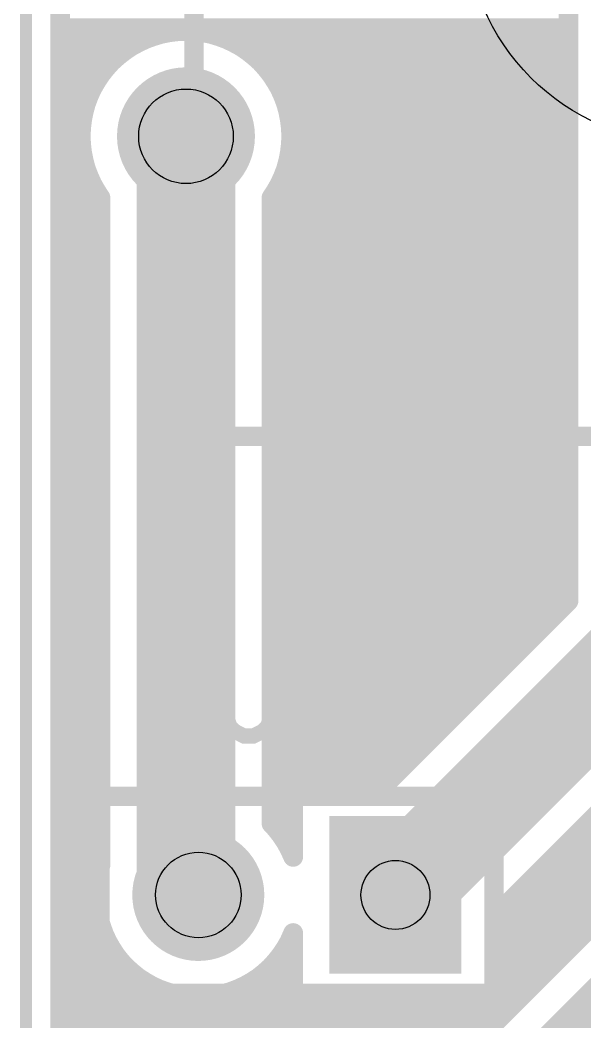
# Model space of a CAD drawing. Extents: x 0 to 2.03, y 0 to 1.72.
# Drawn here: x -0.003 to 0.284, y 0.467 to 0.975 of the extents above; entities that cross this region are included whole.
import ezdxf

# ---------------------------------------------------------------- set-up
doc = ezdxf.new("R2010")
doc.units = 0
for name, color, linetype in [('Board_Outline', 17, 'CONTINUOUS'), ('Drill_Top', 9, 'CONTINUOUS'), ('Top', 5, 'CONTINUOUS'), ('Top_Silk', 2, 'CONTINUOUS')]:
    doc.layers.add(name, color=color, linetype=linetype)

msp = doc.modelspace()

# ---------------------------------------------------------------- linework, layer by layer
at = {"layer": 'Board_Outline', "linetype": 'CONTINUOUS', "const_width": 0.006}
msp.add_lwpolyline([(0.6312, 0.5874), (2.0248, 0.5874), (2.0248, 0), (0, 0), (0, 1.7186), (0.6312, 1.7186), (0.6312, 0.5874)], dxfattribs=at)
at = {"layer": 'Drill_Top'}
for centre, radius in [((0.0812, 0.9162), 0.024), ((0.0875, 0.5312), 0.0217), ((0.1875, 0.5312), 0.0175)]:
    msp.add_circle(centre, radius, dxfattribs=at)
at = {"layer": 'Top', "linetype": 'CONTINUOUS'}
for points, const_width in [([(0.0174, 1.7012), (0.0174, 0.0175)], 0.01), ([(0.2753, 0.6804), (0.2753, 1.4383)], 0.01), ([(0.0184, 0.971), (0.2743, 0.971)], 0.01), ([(0.0608, 0.9656), (0.0647, 0.967)], 0.01), ([(0.0647, 0.967), (0.0687, 0.9682)], 0.01), ([(0.0687, 0.9682), (0.0728, 0.969)], 0.01), ([(0.0728, 0.969), (0.077, 0.9695)], 0.01), ([(0.077, 0.9695), (0.0812, 0.9696)], 0.01), ([(0.0812, 0.9696), (0.0854, 0.9695)], 0.01), ([(0.0854, 0.9695), (0.0896, 0.969)], 0.01), ([(0.0896, 0.969), (0.0937, 0.9682)], 0.01), ([(0.0937, 0.9682), (0.0977, 0.967)], 0.01), ([(0.0977, 0.967), (0.1016, 0.9656)], 0.01), ([(0.0184, 0.9611), (0.0512, 0.9611)], 0.01), ([(0.0498, 0.9594), (0.0533, 0.9618)], 0.01), ([(0.0533, 0.9618), (0.057, 0.9638)], 0.01), ([(0.057, 0.9638), (0.0608, 0.9656)], 0.01), ([(0.1016, 0.9656), (0.1054, 0.9638)], 0.01), ([(0.1054, 0.9638), (0.1091, 0.9618)], 0.01), ([(0.1091, 0.9618), (0.1126, 0.9594)], 0.01), ([(0.1112, 0.9611), (0.2743, 0.9611)], 0.01), ([(0.0434, 0.954), (0.0465, 0.9568)], 0.01), ([(0.0465, 0.9568), (0.0498, 0.9594)], 0.01), ([(0.1126, 0.9594), (0.1159, 0.9568)], 0.01), ([(0.1159, 0.9568), (0.119, 0.954)], 0.01), ([(0.0184, 0.9512), (0.0399, 0.9512)], 0.01), ([(0.038, 0.9476), (0.0406, 0.9509)], 0.01), ([(0.0406, 0.9509), (0.0434, 0.954)], 0.01), ([(0.119, 0.954), (0.1218, 0.9509)], 0.01), ([(0.1218, 0.9509), (0.1244, 0.9476)], 0.01), ([(0.1226, 0.9512), (0.2743, 0.9512)], 0.01), ([(0.0357, 0.9441), (0.038, 0.9476)], 0.01), ([(0.1244, 0.9476), (0.1267, 0.9441)], 0.01), ([(0.0184, 0.9413), (0.0331, 0.9413)], 0.01), ([(0.0336, 0.9405), (0.0357, 0.9441)], 0.01), ([(0.1267, 0.9441), (0.1288, 0.9405)], 0.01), ([(0.1293, 0.9413), (0.2743, 0.9413)], 0.01), ([(0.0304, 0.9327), (0.0319, 0.9367)], 0.01), ([(0.0319, 0.9367), (0.0336, 0.9405)], 0.01), ([(0.0812, 0.5312), (0.0812, 0.9162)], 0.05), ([(0.1288, 0.9405), (0.1305, 0.9367)], 0.01), ([(0.1305, 0.9367), (0.132, 0.9327)], 0.01), ([(0.0184, 0.9315), (0.029, 0.9315)], 0.01), ([(0.0293, 0.9287), (0.0304, 0.9327)], 0.01), ([(0.132, 0.9327), (0.1331, 0.9287)], 0.01), ([(0.1334, 0.9315), (0.2743, 0.9315)], 0.01), ([(0.0285, 0.9246), (0.0293, 0.9287)], 0.01), ([(0.1331, 0.9287), (0.1339, 0.9246)], 0.01), ([(0.0184, 0.9216), (0.0271, 0.9216)], 0.01), ([(0.0278, 0.9162), (0.028, 0.9204)], 0.01), ([(0.028, 0.9204), (0.0285, 0.9246)], 0.01), ([(0.1339, 0.9246), (0.1344, 0.9204)], 0.01), ([(0.1344, 0.9204), (0.1346, 0.9162)], 0.01), ([(0.1353, 0.9216), (0.2743, 0.9216)], 0.01), ([(0.028, 0.912), (0.0278, 0.9162)], 0.01), ([(0.1346, 0.9162), (0.1344, 0.912)], 0.01), ([(0.0184, 0.9117), (0.027, 0.9117)], 0.01), ([(0.0285, 0.9079), (0.028, 0.912)], 0.01), ([(0.1344, 0.912), (0.1339, 0.9079)], 0.01), ([(0.1354, 0.9117), (0.2743, 0.9117)], 0.01), ([(0.0293, 0.9038), (0.0285, 0.9079)], 0.01), ([(0.1339, 0.9079), (0.1331, 0.9038)], 0.01), ([(0.0184, 0.9019), (0.0288, 0.9019)], 0.01), ([(0.0304, 0.8997), (0.0293, 0.9038)], 0.01), ([(0.1331, 0.9038), (0.132, 0.8997)], 0.01), ([(0.1336, 0.9019), (0.2743, 0.9019)], 0.01), ([(0.0319, 0.8958), (0.0304, 0.8997)], 0.01), ([(0.0336, 0.892), (0.0319, 0.8958)], 0.01), ([(0.1305, 0.8958), (0.1288, 0.892)], 0.01), ([(0.132, 0.8997), (0.1305, 0.8958)], 0.01), ([(0.0184, 0.892), (0.0326, 0.892)], 0.01), ([(0.0357, 0.8883), (0.0336, 0.892)], 0.01), ([(0.1288, 0.892), (0.1267, 0.8883)], 0.01), ([(0.1298, 0.892), (0.2743, 0.892)], 0.01), ([(0.0378, 0.8851), (0.0357, 0.8883)], 0.01), ([(0.0378, 0.5462), (0.0378, 0.8851)], 0.01), ([(0.1267, 0.8883), (0.1246, 0.8851)], 0.01), ([(0.1246, 0.8851), (0.1246, 0.5674)], 0.01), ([(0.0184, 0.8821), (0.0368, 0.8821)], 0.01), ([(0.1256, 0.8821), (0.2743, 0.8821)], 0.01), ([(0.0184, 0.8723), (0.0368, 0.8723)], 0.01), ([(0.1256, 0.8723), (0.2743, 0.8723)], 0.01), ([(0.0184, 0.8624), (0.0368, 0.8624)], 0.01), ([(0.1256, 0.8624), (0.2743, 0.8624)], 0.01), ([(0.0184, 0.8525), (0.0368, 0.8525)], 0.01), ([(0.1256, 0.8525), (0.2743, 0.8525)], 0.01), ([(0.0184, 0.8427), (0.0368, 0.8427)], 0.01), ([(0.1256, 0.8427), (0.2743, 0.8427)], 0.01), ([(0.0184, 0.8328), (0.0368, 0.8328)], 0.01), ([(0.1256, 0.8328), (0.2743, 0.8328)], 0.01), ([(0.0184, 0.8229), (0.0368, 0.8229)], 0.01), ([(0.1256, 0.8229), (0.2743, 0.8229)], 0.01), ([(0.0184, 0.813), (0.0368, 0.813)], 0.01), ([(0.1256, 0.813), (0.2743, 0.813)], 0.01), ([(0.0184, 0.8032), (0.0368, 0.8032)], 0.01), ([(0.1256, 0.8032), (0.2743, 0.8032)], 0.01), ([(0.0184, 0.7933), (0.0368, 0.7933)], 0.01), ([(0.1256, 0.7933), (0.2743, 0.7933)], 0.01), ([(0.0184, 0.7834), (0.0368, 0.7834)], 0.01), ([(0.1256, 0.7834), (0.2743, 0.7834)], 0.01), ([(0.0184, 0.7736), (0.0368, 0.7736)], 0.01), ([(0.1256, 0.7736), (0.2743, 0.7736)], 0.01), ([(0.0184, 0.7637), (0.0368, 0.7637)], 0.01), ([(0.1256, 0.7637), (0.2743, 0.7637)], 0.01), ([(0.0184, 0.7538), (0.0368, 0.7538)], 0.01), ([(0.1256, 0.7538), (0.2743, 0.7538)], 0.01), ([(0.0184, 0.744), (0.0368, 0.744)], 0.01), ([(0.1256, 0.744), (0.2743, 0.744)], 0.01), ([(0.0184, 0.7341), (0.0368, 0.7341)], 0.01), ([(0.1256, 0.7341), (0.2743, 0.7341)], 0.01), ([(0.0184, 0.7242), (0.0368, 0.7242)], 0.01), ([(0.1256, 0.7242), (0.2743, 0.7242)], 0.01), ([(0.0184, 0.7144), (0.0368, 0.7144)], 0.01), ([(0.1256, 0.7144), (0.2743, 0.7144)], 0.01), ([(0.0184, 0.7045), (0.0368, 0.7045)], 0.01), ([(0.1256, 0.7045), (0.2743, 0.7045)], 0.01), ([(0.0184, 0.6946), (0.0368, 0.6946)], 0.01), ([(0.1256, 0.6946), (0.2743, 0.6946)], 0.01), ([(0.0184, 0.6848), (0.0368, 0.6848)], 0.01), ([(0.1256, 0.6848), (0.2743, 0.6848)], 0.01), ([(0.3187, 0.6624), (0.1875, 0.5312)], 0.05), ([(0.1845, 0.5896), (0.2753, 0.6804)], 0.01), ([(0.0184, 0.6749), (0.0368, 0.6749)], 0.01), ([(0.1256, 0.6749), (0.2688, 0.6749)], 0.01), ([(0.0184, 0.665), (0.0368, 0.665)], 0.01), ([(0.1256, 0.665), (0.2589, 0.665)], 0.01), ([(0.0184, 0.6551), (0.0368, 0.6551)], 0.01), ([(0.1256, 0.6551), (0.2491, 0.6551)], 0.01), ([(0.0184, 0.6453), (0.0368, 0.6453)], 0.01), ([(0.1256, 0.6453), (0.2392, 0.6453)], 0.01), ([(0.0184, 0.6354), (0.0368, 0.6354)], 0.01), ([(0.1256, 0.6354), (0.2293, 0.6354)], 0.01), ([(0.3491, 0.6315), (0.2394, 0.5217)], 0.01), ([(0.0184, 0.6255), (0.0368, 0.6255)], 0.01), ([(0.1256, 0.6255), (0.2195, 0.6255)], 0.01), ([(0.0184, 0.6157), (0.0368, 0.6157)], 0.01), ([(0.1256, 0.6157), (0.2096, 0.6157)], 0.01), ([(0.0184, 0.6058), (0.0368, 0.6058)], 0.01), ([(0.1256, 0.6058), (0.1997, 0.6058)], 0.01), ([(0.0184, 0.5959), (0.0368, 0.5959)], 0.01), ([(0.1256, 0.5959), (0.1899, 0.5959)], 0.01), ([(0.0184, 0.5861), (0.0368, 0.5861)], 0.01), ([(0.1256, 0.5861), (0.1346, 0.5861)], 0.01), ([(0.1356, 0.5505), (0.1356, 0.5896)], 0.01), ([(0.1356, 0.5896), (0.1845, 0.5896)], 0.01), ([(0.0184, 0.5762), (0.0368, 0.5762)], 0.01), ([(0.1256, 0.5762), (0.1346, 0.5762)], 0.01), ([(0.0184, 0.5663), (0.0368, 0.5663)], 0.01), ([(0.1246, 0.5674), (0.1269, 0.5649)], 0.01), ([(0.1266, 0.5663), (0.1346, 0.5663)], 0.01), ([(0.1269, 0.5649), (0.1294, 0.5617)], 0.01), ([(0.285, 0.5663), (0.3585, 0.5663)], 0.01), ([(0.1294, 0.5617), (0.1317, 0.5583)], 0.01), ([(0.0184, 0.5565), (0.0368, 0.5565)], 0.01), ([(0.1317, 0.5583), (0.1337, 0.5547)], 0.01), ([(0.1337, 0.5547), (0.1356, 0.5505)], 0.01), ([(0.2751, 0.5565), (0.3664, 0.5565)], 0.01), ([(0.0875, 0.5312), (0.0812, 0.5312)], 0.05), ([(0.0184, 0.5466), (0.0368, 0.5466)], 0.01), ([(0.037, 0.5433), (0.0378, 0.5462)], 0.01), ([(0.2652, 0.5466), (0.3781, 0.5466)], 0.01), ([(0.0358, 0.5353), (0.0363, 0.5393)], 0.01), ([(0.0363, 0.5393), (0.037, 0.5433)], 0.01), ([(0.0184, 0.5367), (0.0349, 0.5367)], 0.01), ([(0.0356, 0.5312), (0.0358, 0.5353)], 0.01), ([(0.2554, 0.5367), (0.3104, 0.5367)], 0.01), ([(0.0358, 0.5271), (0.0356, 0.5312)], 0.01), ([(0.2329, 0.4613), (0.3014, 0.5299)], 0.01), ([(0.0184, 0.5269), (0.0348, 0.5269)], 0.01), ([(0.0363, 0.5231), (0.0358, 0.5271)], 0.01), ([(0.2455, 0.5269), (0.2974, 0.5269)], 0.01), ([(0.037, 0.5191), (0.0363, 0.5231)], 0.01), ([(0.0382, 0.5152), (0.037, 0.5191)], 0.01), ([(0.2394, 0.5217), (0.2393, 0.4728)], 0.01), ([(0.0184, 0.517), (0.0366, 0.517)], 0.01), ([(0.0396, 0.5113), (0.0382, 0.5152)], 0.01), ([(0.2404, 0.517), (0.2875, 0.517)], 0.01), ([(0.325, 0.5062), (0.2562, 0.4375)], 0.03), ([(0.0413, 0.5076), (0.0396, 0.5113)], 0.01), ([(0.1356, 0.5119), (0.1337, 0.5076)], 0.01), ([(0.1356, 0.4728), (0.1356, 0.5119)], 0.01), ([(0.0184, 0.5071), (0.0405, 0.5071)], 0.01), ([(0.0433, 0.5041), (0.0413, 0.5076)], 0.01), ([(0.0455, 0.5007), (0.0433, 0.5041)], 0.01), ([(0.1317, 0.5041), (0.1294, 0.5007)], 0.01), ([(0.1337, 0.5076), (0.1317, 0.5041)], 0.01), ([(0.2404, 0.5071), (0.2777, 0.5071)], 0.01), ([(0.048, 0.4975), (0.0455, 0.5007)], 0.01), ([(0.1294, 0.5007), (0.1269, 0.4975)], 0.01), ([(0.0184, 0.4972), (0.0473, 0.4972)], 0.01), ([(0.0508, 0.4945), (0.048, 0.4975)], 0.01), ([(0.0538, 0.4918), (0.0508, 0.4945)], 0.01), ([(0.1242, 0.4945), (0.1212, 0.4918)], 0.01), ([(0.1269, 0.4975), (0.1242, 0.4945)], 0.01), ([(0.1277, 0.4972), (0.1346, 0.4972)], 0.01), ([(0.2404, 0.4972), (0.2678, 0.4972)], 0.01), ([(0.057, 0.4892), (0.0538, 0.4918)], 0.01), ([(0.0604, 0.487), (0.057, 0.4892)], 0.01), ([(0.118, 0.4892), (0.1146, 0.487)], 0.01), ([(0.1212, 0.4918), (0.118, 0.4892)], 0.01), ([(0.0184, 0.4874), (0.0587, 0.4874)], 0.01), ([(0.0639, 0.485), (0.0604, 0.487)], 0.01), ([(0.0676, 0.4833), (0.0639, 0.485)], 0.01), ([(0.0715, 0.4819), (0.0676, 0.4833)], 0.01), ([(0.1073, 0.4833), (0.1035, 0.4819)], 0.01), ([(0.111, 0.485), (0.1073, 0.4833)], 0.01), ([(0.1146, 0.487), (0.111, 0.485)], 0.01), ([(0.1162, 0.4874), (0.1346, 0.4874)], 0.01), ([(0.2404, 0.4874), (0.2579, 0.4874)], 0.01), ([(0.0754, 0.4808), (0.0715, 0.4819)], 0.01), ([(0.0794, 0.48), (0.0754, 0.4808)], 0.01), ([(0.0834, 0.4795), (0.0794, 0.48)], 0.01), ([(0.0875, 0.4793), (0.0834, 0.4795)], 0.01), ([(0.0915, 0.4795), (0.0875, 0.4793)], 0.01), ([(0.0956, 0.48), (0.0915, 0.4795)], 0.01), ([(0.0996, 0.4808), (0.0956, 0.48)], 0.01), ([(0.1035, 0.4819), (0.0996, 0.4808)], 0.01), ([(0.0184, 0.4775), (0.1346, 0.4775)], 0.01), ([(0.2404, 0.4775), (0.2481, 0.4775)], 0.01), ([(0.2393, 0.4728), (0.1356, 0.4728)], 0.01), ([(0.0184, 0.4676), (0.2382, 0.4676)], 0.01)]:
    msp.add_lwpolyline(points, dxfattribs=dict(at, const_width=const_width))
for points, const_width in [([(0.0622, 0.967, 1), (0.0672, 0.967, 1), (0.0622, 0.967, 1)], 0.005), ([(0.0622, 0.967, 1), (0.0672, 0.967, 1), (0.0622, 0.967, 1)], 0.005), ([(0.0662, 0.9682, 1), (0.0712, 0.9682, 1), (0.0662, 0.9682, 1)], 0.005), ([(0.0662, 0.9682, 1), (0.0712, 0.9682, 1), (0.0662, 0.9682, 1)], 0.005), ([(0.0703, 0.969, 1), (0.0753, 0.969, 1), (0.0703, 0.969, 1)], 0.005), ([(0.0703, 0.969, 1), (0.0753, 0.969, 1), (0.0703, 0.969, 1)], 0.005), ([(0.0745, 0.9695, 1), (0.0795, 0.9695, 1), (0.0745, 0.9695, 1)], 0.005), ([(0.0745, 0.9695, 1), (0.0795, 0.9695, 1), (0.0745, 0.9695, 1)], 0.005), ([(0.0787, 0.9696, 1), (0.0837, 0.9696, 1), (0.0787, 0.9696, 1)], 0.005), ([(0.0787, 0.9696, 1), (0.0837, 0.9696, 1), (0.0787, 0.9696, 1)], 0.005), ([(0.0829, 0.9695, 1), (0.0879, 0.9695, 1), (0.0829, 0.9695, 1)], 0.005), ([(0.0829, 0.9695, 1), (0.0879, 0.9695, 1), (0.0829, 0.9695, 1)], 0.005), ([(0.0871, 0.969, 1), (0.0921, 0.969, 1), (0.0871, 0.969, 1)], 0.005), ([(0.0871, 0.969, 1), (0.0921, 0.969, 1), (0.0871, 0.969, 1)], 0.005), ([(0.0912, 0.9682, 1), (0.0962, 0.9682, 1), (0.0912, 0.9682, 1)], 0.005), ([(0.0912, 0.9682, 1), (0.0962, 0.9682, 1), (0.0912, 0.9682, 1)], 0.005), ([(0.0952, 0.967, 1), (0.1002, 0.967, 1), (0.0952, 0.967, 1)], 0.005), ([(0.0952, 0.967, 1), (0.1002, 0.967, 1), (0.0952, 0.967, 1)], 0.005), ([(0.0508, 0.9618, 1), (0.0558, 0.9618, 1), (0.0508, 0.9618, 1)], 0.005), ([(0.0508, 0.9618, 1), (0.0558, 0.9618, 1), (0.0508, 0.9618, 1)], 0.005), ([(0.0545, 0.9638, 1), (0.0595, 0.9638, 1), (0.0545, 0.9638, 1)], 0.005), ([(0.0545, 0.9638, 1), (0.0595, 0.9638, 1), (0.0545, 0.9638, 1)], 0.005), ([(0.0583, 0.9656, 1), (0.0633, 0.9656, 1), (0.0583, 0.9656, 1)], 0.005), ([(0.0583, 0.9656, 1), (0.0633, 0.9656, 1), (0.0583, 0.9656, 1)], 0.005), ([(0.0991, 0.9656, 1), (0.1041, 0.9656, 1), (0.0991, 0.9656, 1)], 0.005), ([(0.0991, 0.9656, 1), (0.1041, 0.9656, 1), (0.0991, 0.9656, 1)], 0.005), ([(0.1029, 0.9638, 1), (0.1079, 0.9638, 1), (0.1029, 0.9638, 1)], 0.005), ([(0.1029, 0.9638, 1), (0.1079, 0.9638, 1), (0.1029, 0.9638, 1)], 0.005), ([(0.1066, 0.9618, 1), (0.1116, 0.9618, 1), (0.1066, 0.9618, 1)], 0.005), ([(0.1066, 0.9618, 1), (0.1116, 0.9618, 1), (0.1066, 0.9618, 1)], 0.005), ([(0.044, 0.9568, 1), (0.049, 0.9568, 1), (0.044, 0.9568, 1)], 0.005), ([(0.044, 0.9568, 1), (0.049, 0.9568, 1), (0.044, 0.9568, 1)], 0.005), ([(0.0473, 0.9594, 1), (0.0523, 0.9594, 1), (0.0473, 0.9594, 1)], 0.005), ([(0.0473, 0.9594, 1), (0.0523, 0.9594, 1), (0.0473, 0.9594, 1)], 0.005), ([(0.1101, 0.9594, 1), (0.1151, 0.9594, 1), (0.1101, 0.9594, 1)], 0.005), ([(0.1101, 0.9594, 1), (0.1151, 0.9594, 1), (0.1101, 0.9594, 1)], 0.005), ([(0.1134, 0.9568, 1), (0.1184, 0.9568, 1), (0.1134, 0.9568, 1)], 0.005), ([(0.1134, 0.9568, 1), (0.1184, 0.9568, 1), (0.1134, 0.9568, 1)], 0.005), ([(0.0381, 0.9509, 1), (0.0431, 0.9509, 1), (0.0381, 0.9509, 1)], 0.005), ([(0.0381, 0.9509, 1), (0.0431, 0.9509, 1), (0.0381, 0.9509, 1)], 0.005), ([(0.0409, 0.954, 1), (0.0459, 0.954, 1), (0.0409, 0.954, 1)], 0.005), ([(0.0409, 0.954, 1), (0.0459, 0.954, 1), (0.0409, 0.954, 1)], 0.005), ([(0.1165, 0.954, 1), (0.1215, 0.954, 1), (0.1165, 0.954, 1)], 0.005), ([(0.1165, 0.954, 1), (0.1215, 0.954, 1), (0.1165, 0.954, 1)], 0.005), ([(0.1193, 0.9509, 1), (0.1243, 0.9509, 1), (0.1193, 0.9509, 1)], 0.005), ([(0.1193, 0.9509, 1), (0.1243, 0.9509, 1), (0.1193, 0.9509, 1)], 0.005), ([(0.0355, 0.9476, 1), (0.0405, 0.9476, 1), (0.0355, 0.9476, 1)], 0.005), ([(0.0355, 0.9476, 1), (0.0405, 0.9476, 1), (0.0355, 0.9476, 1)], 0.005), ([(0.0987, 0.9162, 1), (0.0637, 0.9162, 1), (0.0987, 0.9162, 1)], 0.035), ([(0.1219, 0.9476, 1), (0.1269, 0.9476, 1), (0.1219, 0.9476, 1)], 0.005), ([(0.1219, 0.9476, 1), (0.1269, 0.9476, 1), (0.1219, 0.9476, 1)], 0.005), ([(0.0332, 0.9441, 1), (0.0382, 0.9441, 1), (0.0332, 0.9441, 1)], 0.005), ([(0.0332, 0.9441, 1), (0.0382, 0.9441, 1), (0.0332, 0.9441, 1)], 0.005), ([(0.1242, 0.9441, 1), (0.1292, 0.9441, 1), (0.1242, 0.9441, 1)], 0.005), ([(0.1242, 0.9441, 1), (0.1292, 0.9441, 1), (0.1242, 0.9441, 1)], 0.005), ([(0.0294, 0.9367, 1), (0.0344, 0.9367, 1), (0.0294, 0.9367, 1)], 0.005), ([(0.0294, 0.9367, 1), (0.0344, 0.9367, 1), (0.0294, 0.9367, 1)], 0.005), ([(0.0311, 0.9405, 1), (0.0361, 0.9405, 1), (0.0311, 0.9405, 1)], 0.005), ([(0.0311, 0.9405, 1), (0.0361, 0.9405, 1), (0.0311, 0.9405, 1)], 0.005), ([(0.0687, 0.9162, 1), (0.0937, 0.9162, 1), (0.0687, 0.9162, 1)], 0.025), ([(0.1263, 0.9405, 1), (0.1313, 0.9405, 1), (0.1263, 0.9405, 1)], 0.005), ([(0.1263, 0.9405, 1), (0.1313, 0.9405, 1), (0.1263, 0.9405, 1)], 0.005), ([(0.128, 0.9367, 1), (0.133, 0.9367, 1), (0.128, 0.9367, 1)], 0.005), ([(0.128, 0.9367, 1), (0.133, 0.9367, 1), (0.128, 0.9367, 1)], 0.005), ([(0.0279, 0.9327, 1), (0.0329, 0.9327, 1), (0.0279, 0.9327, 1)], 0.005), ([(0.0279, 0.9327, 1), (0.0329, 0.9327, 1), (0.0279, 0.9327, 1)], 0.005), ([(0.1295, 0.9327, 1), (0.1345, 0.9327, 1), (0.1295, 0.9327, 1)], 0.005), ([(0.1295, 0.9327, 1), (0.1345, 0.9327, 1), (0.1295, 0.9327, 1)], 0.005), ([(0.0268, 0.9287, 1), (0.0318, 0.9287, 1), (0.0268, 0.9287, 1)], 0.005), ([(0.0268, 0.9287, 1), (0.0318, 0.9287, 1), (0.0268, 0.9287, 1)], 0.005), ([(0.1306, 0.9287, 1), (0.1356, 0.9287, 1), (0.1306, 0.9287, 1)], 0.005), ([(0.1306, 0.9287, 1), (0.1356, 0.9287, 1), (0.1306, 0.9287, 1)], 0.005), ([(0.0255, 0.9204, 1), (0.0305, 0.9204, 1), (0.0255, 0.9204, 1)], 0.005), ([(0.0255, 0.9204, 1), (0.0305, 0.9204, 1), (0.0255, 0.9204, 1)], 0.005), ([(0.026, 0.9246, 1), (0.031, 0.9246, 1), (0.026, 0.9246, 1)], 0.005), ([(0.026, 0.9246, 1), (0.031, 0.9246, 1), (0.026, 0.9246, 1)], 0.005), ([(0.1314, 0.9246, 1), (0.1364, 0.9246, 1), (0.1314, 0.9246, 1)], 0.005), ([(0.1314, 0.9246, 1), (0.1364, 0.9246, 1), (0.1314, 0.9246, 1)], 0.005), ([(0.1319, 0.9204, 1), (0.1369, 0.9204, 1), (0.1319, 0.9204, 1)], 0.005), ([(0.1319, 0.9204, 1), (0.1369, 0.9204, 1), (0.1319, 0.9204, 1)], 0.005), ([(0.0253, 0.9162, 1), (0.0303, 0.9162, 1), (0.0253, 0.9162, 1)], 0.005), ([(0.0253, 0.9162, 1), (0.0303, 0.9162, 1), (0.0253, 0.9162, 1)], 0.005), ([(0.1321, 0.9162, 1), (0.1371, 0.9162, 1), (0.1321, 0.9162, 1)], 0.005), ([(0.1321, 0.9162, 1), (0.1371, 0.9162, 1), (0.1321, 0.9162, 1)], 0.005), ([(0.0255, 0.912, 1), (0.0305, 0.912, 1), (0.0255, 0.912, 1)], 0.005), ([(0.0255, 0.912, 1), (0.0305, 0.912, 1), (0.0255, 0.912, 1)], 0.005), ([(0.1319, 0.912, 1), (0.1369, 0.912, 1), (0.1319, 0.912, 1)], 0.005), ([(0.1319, 0.912, 1), (0.1369, 0.912, 1), (0.1319, 0.912, 1)], 0.005), ([(0.026, 0.9079, 1), (0.031, 0.9079, 1), (0.026, 0.9079, 1)], 0.005), ([(0.026, 0.9079, 1), (0.031, 0.9079, 1), (0.026, 0.9079, 1)], 0.005), ([(0.1314, 0.9079, 1), (0.1364, 0.9079, 1), (0.1314, 0.9079, 1)], 0.005), ([(0.1314, 0.9079, 1), (0.1364, 0.9079, 1), (0.1314, 0.9079, 1)], 0.005), ([(0.0268, 0.9038, 1), (0.0318, 0.9038, 1), (0.0268, 0.9038, 1)], 0.005), ([(0.0268, 0.9038, 1), (0.0318, 0.9038, 1), (0.0268, 0.9038, 1)], 0.005), ([(0.1306, 0.9038, 1), (0.1356, 0.9038, 1), (0.1306, 0.9038, 1)], 0.005), ([(0.1306, 0.9038, 1), (0.1356, 0.9038, 1), (0.1306, 0.9038, 1)], 0.005), ([(0.0279, 0.8997, 1), (0.0329, 0.8997, 1), (0.0279, 0.8997, 1)], 0.005), ([(0.0279, 0.8997, 1), (0.0329, 0.8997, 1), (0.0279, 0.8997, 1)], 0.005), ([(0.0294, 0.8958, 1), (0.0344, 0.8958, 1), (0.0294, 0.8958, 1)], 0.005), ([(0.0294, 0.8958, 1), (0.0344, 0.8958, 1), (0.0294, 0.8958, 1)], 0.005), ([(0.128, 0.8958, 1), (0.133, 0.8958, 1), (0.128, 0.8958, 1)], 0.005), ([(0.128, 0.8958, 1), (0.133, 0.8958, 1), (0.128, 0.8958, 1)], 0.005), ([(0.1295, 0.8997, 1), (0.1345, 0.8997, 1), (0.1295, 0.8997, 1)], 0.005), ([(0.1295, 0.8997, 1), (0.1345, 0.8997, 1), (0.1295, 0.8997, 1)], 0.005), ([(0.0311, 0.892, 1), (0.0361, 0.892, 1), (0.0311, 0.892, 1)], 0.005), ([(0.0311, 0.892, 1), (0.0361, 0.892, 1), (0.0311, 0.892, 1)], 0.005), ([(0.1263, 0.892, 1), (0.1313, 0.892, 1), (0.1263, 0.892, 1)], 0.005), ([(0.1263, 0.892, 1), (0.1313, 0.892, 1), (0.1263, 0.892, 1)], 0.005), ([(0.0332, 0.8883, 1), (0.0382, 0.8883, 1), (0.0332, 0.8883, 1)], 0.005), ([(0.0332, 0.8883, 1), (0.0382, 0.8883, 1), (0.0332, 0.8883, 1)], 0.005), ([(0.0353, 0.8851, 1), (0.0403, 0.8851, 1), (0.0353, 0.8851, 1)], 0.005), ([(0.0353, 0.8851, 1), (0.0403, 0.8851, 1), (0.0353, 0.8851, 1)], 0.005), ([(0.1221, 0.8851, 1), (0.1271, 0.8851, 1), (0.1221, 0.8851, 1)], 0.005), ([(0.1221, 0.8851, 1), (0.1271, 0.8851, 1), (0.1221, 0.8851, 1)], 0.005), ([(0.1242, 0.8883, 1), (0.1292, 0.8883, 1), (0.1242, 0.8883, 1)], 0.005), ([(0.1242, 0.8883, 1), (0.1292, 0.8883, 1), (0.1242, 0.8883, 1)], 0.005), ([(0.2728, 0.6804, 1), (0.2778, 0.6804, 1), (0.2728, 0.6804, 1)], 0.005), ([(0.2728, 0.6804, 1), (0.2778, 0.6804, 1), (0.2728, 0.6804, 1)], 0.005), ([(0.1331, 0.5896, 1), (0.1381, 0.5896, 1), (0.1331, 0.5896, 1)], 0.005), ([(0.1331, 0.5896, 1), (0.1381, 0.5896, 1), (0.1331, 0.5896, 1)], 0.005), ([(0.182, 0.5896, 1), (0.187, 0.5896, 1), (0.182, 0.5896, 1)], 0.005), ([(0.182, 0.5896, 1), (0.187, 0.5896, 1), (0.182, 0.5896, 1)], 0.005), ([(0.1221, 0.5674, 1), (0.1271, 0.5674, 1), (0.1221, 0.5674, 1)], 0.005), ([(0.1221, 0.5674, 1), (0.1271, 0.5674, 1), (0.1221, 0.5674, 1)], 0.005), ([(0.1244, 0.5649, 1), (0.1294, 0.5649, 1), (0.1244, 0.5649, 1)], 0.005), ([(0.1244, 0.5649, 1), (0.1294, 0.5649, 1), (0.1244, 0.5649, 1)], 0.005), ([(0.1042, 0.5312, 1), (0.0707, 0.5312, 1), (0.1042, 0.5312, 1)], 0.0335), ([(0.1269, 0.5617, 1), (0.1319, 0.5617, 1), (0.1269, 0.5617, 1)], 0.005), ([(0.1269, 0.5617, 1), (0.1319, 0.5617, 1), (0.1269, 0.5617, 1)], 0.005), ([(0.1292, 0.5583, 1), (0.1342, 0.5583, 1), (0.1292, 0.5583, 1)], 0.005), ([(0.1292, 0.5583, 1), (0.1342, 0.5583, 1), (0.1292, 0.5583, 1)], 0.005), ([(0.1312, 0.5547, 1), (0.1362, 0.5547, 1), (0.1312, 0.5547, 1)], 0.005), ([(0.1312, 0.5547, 1), (0.1362, 0.5547, 1), (0.1312, 0.5547, 1)], 0.005), ([(0.0687, 0.5312, 1), (0.0937, 0.5312, 1), (0.0687, 0.5312, 1)], 0.025), ([(0.0687, 0.5312, 1), (0.0937, 0.5312, 1), (0.0687, 0.5312, 1)], 0.025), ([(0.075, 0.5312, 1), (0.1, 0.5312, 1), (0.075, 0.5312, 1)], 0.025), ([(0.1331, 0.5505, 1), (0.1381, 0.5505, 1), (0.1331, 0.5505, 1)], 0.005), ([(0.1331, 0.5505, 1), (0.1381, 0.5505, 1), (0.1331, 0.5505, 1)], 0.005), ([(0.175, 0.5312, 1), (0.2, 0.5312, 1), (0.175, 0.5312, 1)], 0.025), ([(0.0353, 0.5462, 1), (0.0403, 0.5462, 1), (0.0353, 0.5462, 1)], 0.005), ([(0.0353, 0.5462, 1), (0.0403, 0.5462, 1), (0.0353, 0.5462, 1)], 0.005), ([(0.0338, 0.5393, 1), (0.0388, 0.5393, 1), (0.0338, 0.5393, 1)], 0.005), ([(0.0338, 0.5393, 1), (0.0388, 0.5393, 1), (0.0338, 0.5393, 1)], 0.005), ([(0.0345, 0.5433, 1), (0.0395, 0.5433, 1), (0.0345, 0.5433, 1)], 0.005), ([(0.0345, 0.5433, 1), (0.0395, 0.5433, 1), (0.0345, 0.5433, 1)], 0.005), ([(0.0333, 0.5353, 1), (0.0383, 0.5353, 1), (0.0333, 0.5353, 1)], 0.005), ([(0.0333, 0.5353, 1), (0.0383, 0.5353, 1), (0.0333, 0.5353, 1)], 0.005), ([(0.0331, 0.5312, 1), (0.0381, 0.5312, 1), (0.0331, 0.5312, 1)], 0.005), ([(0.0331, 0.5312, 1), (0.0381, 0.5312, 1), (0.0331, 0.5312, 1)], 0.005), ([(0.0333, 0.5271, 1), (0.0383, 0.5271, 1), (0.0333, 0.5271, 1)], 0.005), ([(0.0333, 0.5271, 1), (0.0383, 0.5271, 1), (0.0333, 0.5271, 1)], 0.005), ([(0.0338, 0.5231, 1), (0.0388, 0.5231, 1), (0.0338, 0.5231, 1)], 0.005), ([(0.0338, 0.5231, 1), (0.0388, 0.5231, 1), (0.0338, 0.5231, 1)], 0.005), ([(0.0345, 0.5191, 1), (0.0395, 0.5191, 1), (0.0345, 0.5191, 1)], 0.005), ([(0.0345, 0.5191, 1), (0.0395, 0.5191, 1), (0.0345, 0.5191, 1)], 0.005), ([(0.2369, 0.5217, 1), (0.2419, 0.5217, 1), (0.2369, 0.5217, 1)], 0.005), ([(0.2369, 0.5217, 1), (0.2419, 0.5217, 1), (0.2369, 0.5217, 1)], 0.005), ([(0.0357, 0.5152, 1), (0.0407, 0.5152, 1), (0.0357, 0.5152, 1)], 0.005), ([(0.0357, 0.5152, 1), (0.0407, 0.5152, 1), (0.0357, 0.5152, 1)], 0.005), ([(0.0371, 0.5113, 1), (0.0421, 0.5113, 1), (0.0371, 0.5113, 1)], 0.005), ([(0.0371, 0.5113, 1), (0.0421, 0.5113, 1), (0.0371, 0.5113, 1)], 0.005), ([(0.1331, 0.5119, 1), (0.1381, 0.5119, 1), (0.1331, 0.5119, 1)], 0.005), ([(0.1331, 0.5119, 1), (0.1381, 0.5119, 1), (0.1331, 0.5119, 1)], 0.005), ([(0.0388, 0.5076, 1), (0.0438, 0.5076, 1), (0.0388, 0.5076, 1)], 0.005), ([(0.0388, 0.5076, 1), (0.0438, 0.5076, 1), (0.0388, 0.5076, 1)], 0.005), ([(0.0408, 0.5041, 1), (0.0458, 0.5041, 1), (0.0408, 0.5041, 1)], 0.005), ([(0.0408, 0.5041, 1), (0.0458, 0.5041, 1), (0.0408, 0.5041, 1)], 0.005), ([(0.1292, 0.5041, 1), (0.1342, 0.5041, 1), (0.1292, 0.5041, 1)], 0.005), ([(0.1292, 0.5041, 1), (0.1342, 0.5041, 1), (0.1292, 0.5041, 1)], 0.005), ([(0.1312, 0.5076, 1), (0.1362, 0.5076, 1), (0.1312, 0.5076, 1)], 0.005), ([(0.1312, 0.5076, 1), (0.1362, 0.5076, 1), (0.1312, 0.5076, 1)], 0.005), ([(0.043, 0.5007, 1), (0.048, 0.5007, 1), (0.043, 0.5007, 1)], 0.005), ([(0.043, 0.5007, 1), (0.048, 0.5007, 1), (0.043, 0.5007, 1)], 0.005), ([(0.1269, 0.5007, 1), (0.1319, 0.5007, 1), (0.1269, 0.5007, 1)], 0.005), ([(0.1269, 0.5007, 1), (0.1319, 0.5007, 1), (0.1269, 0.5007, 1)], 0.005), ([(0.0455, 0.4975, 1), (0.0505, 0.4975, 1), (0.0455, 0.4975, 1)], 0.005), ([(0.0455, 0.4975, 1), (0.0505, 0.4975, 1), (0.0455, 0.4975, 1)], 0.005), ([(0.0483, 0.4945, 1), (0.0533, 0.4945, 1), (0.0483, 0.4945, 1)], 0.005), ([(0.0483, 0.4945, 1), (0.0533, 0.4945, 1), (0.0483, 0.4945, 1)], 0.005), ([(0.1217, 0.4945, 1), (0.1267, 0.4945, 1), (0.1217, 0.4945, 1)], 0.005), ([(0.1217, 0.4945, 1), (0.1267, 0.4945, 1), (0.1217, 0.4945, 1)], 0.005), ([(0.1244, 0.4975, 1), (0.1294, 0.4975, 1), (0.1244, 0.4975, 1)], 0.005), ([(0.1244, 0.4975, 1), (0.1294, 0.4975, 1), (0.1244, 0.4975, 1)], 0.005), ([(0.0513, 0.4918, 1), (0.0563, 0.4918, 1), (0.0513, 0.4918, 1)], 0.005), ([(0.0513, 0.4918, 1), (0.0563, 0.4918, 1), (0.0513, 0.4918, 1)], 0.005), ([(0.0545, 0.4892, 1), (0.0595, 0.4892, 1), (0.0545, 0.4892, 1)], 0.005), ([(0.0545, 0.4892, 1), (0.0595, 0.4892, 1), (0.0545, 0.4892, 1)], 0.005), ([(0.1155, 0.4892, 1), (0.1205, 0.4892, 1), (0.1155, 0.4892, 1)], 0.005), ([(0.1155, 0.4892, 1), (0.1205, 0.4892, 1), (0.1155, 0.4892, 1)], 0.005), ([(0.1187, 0.4918, 1), (0.1237, 0.4918, 1), (0.1187, 0.4918, 1)], 0.005), ([(0.1187, 0.4918, 1), (0.1237, 0.4918, 1), (0.1187, 0.4918, 1)], 0.005), ([(0.0579, 0.487, 1), (0.0629, 0.487, 1), (0.0579, 0.487, 1)], 0.005), ([(0.0579, 0.487, 1), (0.0629, 0.487, 1), (0.0579, 0.487, 1)], 0.005), ([(0.0614, 0.485, 1), (0.0664, 0.485, 1), (0.0614, 0.485, 1)], 0.005), ([(0.0614, 0.485, 1), (0.0664, 0.485, 1), (0.0614, 0.485, 1)], 0.005), ([(0.0651, 0.4833, 1), (0.0701, 0.4833, 1), (0.0651, 0.4833, 1)], 0.005), ([(0.0651, 0.4833, 1), (0.0701, 0.4833, 1), (0.0651, 0.4833, 1)], 0.005), ([(0.1048, 0.4833, 1), (0.1098, 0.4833, 1), (0.1048, 0.4833, 1)], 0.005), ([(0.1048, 0.4833, 1), (0.1098, 0.4833, 1), (0.1048, 0.4833, 1)], 0.005), ([(0.1085, 0.485, 1), (0.1135, 0.485, 1), (0.1085, 0.485, 1)], 0.005), ([(0.1085, 0.485, 1), (0.1135, 0.485, 1), (0.1085, 0.485, 1)], 0.005), ([(0.1121, 0.487, 1), (0.1171, 0.487, 1), (0.1121, 0.487, 1)], 0.005), ([(0.1121, 0.487, 1), (0.1171, 0.487, 1), (0.1121, 0.487, 1)], 0.005), ([(0.069, 0.4819, 1), (0.074, 0.4819, 1), (0.069, 0.4819, 1)], 0.005), ([(0.069, 0.4819, 1), (0.074, 0.4819, 1), (0.069, 0.4819, 1)], 0.005), ([(0.0729, 0.4808, 1), (0.0779, 0.4808, 1), (0.0729, 0.4808, 1)], 0.005), ([(0.0729, 0.4808, 1), (0.0779, 0.4808, 1), (0.0729, 0.4808, 1)], 0.005), ([(0.0769, 0.48, 1), (0.0819, 0.48, 1), (0.0769, 0.48, 1)], 0.005), ([(0.0769, 0.48, 1), (0.0819, 0.48, 1), (0.0769, 0.48, 1)], 0.005), ([(0.0809, 0.4795, 1), (0.0859, 0.4795, 1), (0.0809, 0.4795, 1)], 0.005), ([(0.0809, 0.4795, 1), (0.0859, 0.4795, 1), (0.0809, 0.4795, 1)], 0.005), ([(0.085, 0.4793, 1), (0.09, 0.4793, 1), (0.085, 0.4793, 1)], 0.005), ([(0.085, 0.4793, 1), (0.09, 0.4793, 1), (0.085, 0.4793, 1)], 0.005), ([(0.089, 0.4795, 1), (0.094, 0.4795, 1), (0.089, 0.4795, 1)], 0.005), ([(0.089, 0.4795, 1), (0.094, 0.4795, 1), (0.089, 0.4795, 1)], 0.005), ([(0.0931, 0.48, 1), (0.0981, 0.48, 1), (0.0931, 0.48, 1)], 0.005), ([(0.0931, 0.48, 1), (0.0981, 0.48, 1), (0.0931, 0.48, 1)], 0.005), ([(0.0971, 0.4808, 1), (0.1021, 0.4808, 1), (0.0971, 0.4808, 1)], 0.005), ([(0.0971, 0.4808, 1), (0.1021, 0.4808, 1), (0.0971, 0.4808, 1)], 0.005), ([(0.101, 0.4819, 1), (0.106, 0.4819, 1), (0.101, 0.4819, 1)], 0.005), ([(0.101, 0.4819, 1), (0.106, 0.4819, 1), (0.101, 0.4819, 1)], 0.005), ([(0.1331, 0.4728, 1), (0.1381, 0.4728, 1), (0.1331, 0.4728, 1)], 0.005), ([(0.1331, 0.4728, 1), (0.1381, 0.4728, 1), (0.1331, 0.4728, 1)], 0.005), ([(0.2368, 0.4728, 1), (0.2418, 0.4728, 1), (0.2368, 0.4728, 1)], 0.005), ([(0.2368, 0.4728, 1), (0.2418, 0.4728, 1), (0.2368, 0.4728, 1)], 0.005)]:
    msp.add_lwpolyline(points, format="xyb", dxfattribs=dict(at, const_width=const_width))
at = {"layer": 'Top'}
msp.add_solid([(0.154, 0.5712), (0.2209, 0.5712), (0.154, 0.4912), (0.2209, 0.4912)], dxfattribs=at)
at = {"layer": 'Top_Silk', "linetype": 'CONTINUOUS'}
for points, const_width in [([(0.5982, 0.764), (0.0852, 0.764), (0.0852, 1.277), (0.5982, 1.277), (0.5982, 0.764)], 0.0098), ([(0.125, 0.6621), (0.125, 0.6239), (0.1226, 0.6167), (0.1202, 0.6143), (0.1154, 0.6119), (0.1106, 0.6119), (0.1059, 0.6143), (0.1035, 0.6167), (0.101, 0.6239), (0.101, 0.6286)], 0.0077), ([(0.15, 0.6119), (0.1739, 0.6621), (0.1404, 0.6621)], 0.0077), ([(0.2375, 0.4812), (0.0375, 0.4812), (0.0375, 0.5812), (0.2375, 0.5812), (0.2375, 0.4812)], 0.0098)]:
    msp.add_lwpolyline(points, dxfattribs=dict(at, const_width=const_width))
at = {"layer": 'Top_Silk', "linetype": 'CONTINUOUS', "const_width": 0.0039}
for points in [[(0.123, 0.6621, 1), (0.1269, 0.6621, 1), (0.123, 0.6621, 1)], [(0.1385, 0.6621, 1), (0.1423, 0.6621, 1), (0.1385, 0.6621, 1)], [(0.0991, 0.6286, 1), (0.103, 0.6286, 1), (0.0991, 0.6286, 1)], [(0.1481, 0.6119, 1), (0.1519, 0.6119, 1), (0.1481, 0.6119, 1)]]:
    msp.add_lwpolyline(points, format="xyb", dxfattribs=at)
at = {"layer": 'Top_Silk'}
msp.add_circle((0.3357, 1.0255), 0.1125, dxfattribs=at)

doc.saveas('drawing.dxf')
